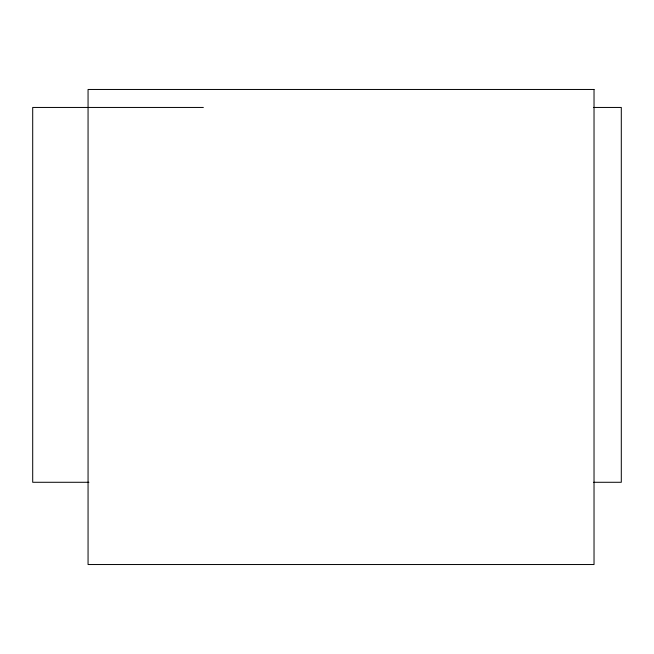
<?xml version="1.0" encoding="UTF-8"?>
<svg xmlns="http://www.w3.org/2000/svg" width="654" height="654" viewBox="0 0 654 654"><rect width="100%" height="100%" fill="white"/><g stroke="black" fill="none" stroke-linecap="round" stroke-linejoin="round"><path stroke-width="0.98" d="M203.353 107.452L32.7 107.452L32.7 482.284L88.903 482.284M593.709 107.452L621.3 107.452L621.3 482.284L593.709 482.284M594.028 89.467L88.061 89.467L88.061 564.533L594.028 564.533L594.028 89.467"/></g></svg>
